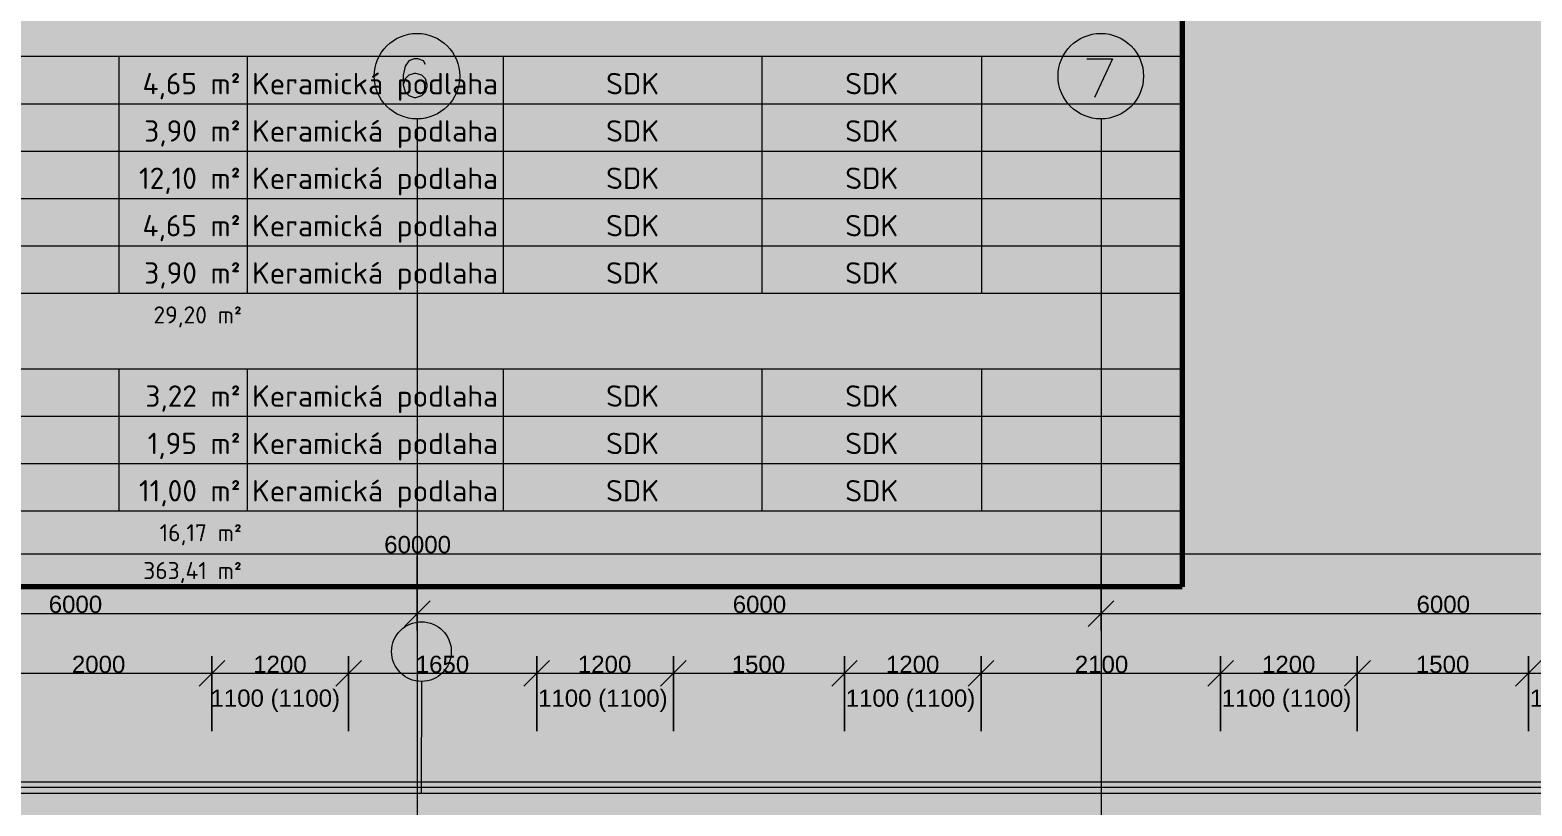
# Model space of a CAD drawing. Header units: millimetres. Extents: x 2377 to 264466, y -28213 to 61616.
# Drawn here: x 177714 to 190891, y -1048 to 5760 of the extents above; entities that cross this region are included whole.
import ezdxf

# ---------------------------------------------------------------- set-up
doc = ezdxf.new("R2010")
doc.units = ezdxf.units.MM
for name, color, linetype, lineweight in [('_Thin Lines_', 8, 'Continuous', 20), ('_Wide Lines_', 250, 'Continuous', 70), ('Schedule Graphics', 7, 'Continuous', 9), ('ZTI_KANAL', 30, 'Continuous', 50)]:
    doc.layers.add(name, color=color, linetype=linetype, lineweight=lineweight)
doc.styles.add('ISOCPEUR_10', font='isocpeur.ttf', dxfattribs={"height": 2})
doc.styles.add('ISOCPEUR_16', font='isocpeur.ttf', dxfattribs={"height": 2.5})
doc.styles.add('PDF ArialMT', font='arial.ttf')

msp = doc.modelspace()

# ---------------------------------------------------------------- linework, layer by layer
at = {"layer": '_Thin Lines_'}
for p, q in [((178493, 5526), (174225, 5526)), ((179618, 5526), (178493, 5526)), ((178493, 5526), (178493, 5110)), ((181864, 5526), (179618, 5526)), ((179618, 5526), (179618, 5110)), ((184135, 5526), (181864, 5526)), ((181864, 5526), (181864, 5110)), ((186060, 5526), (184135, 5526)), ((184135, 5526), (184135, 5110)), ((187821, 5526), (186060, 5526)), ((186060, 5526), (186060, 5110)), ((178493, 5110), (174225, 5110)), ((179618, 5110), (178493, 5110)), ((178493, 5110), (178493, 4695)), ((181864, 5110), (179618, 5110)), ((179618, 5110), (179618, 4695)), ((184135, 5110), (181864, 5110)), ((181864, 5110), (181864, 4695)), ((186060, 5110), (184135, 5110)), ((184135, 5110), (184135, 4695)), ((187821, 5110), (186060, 5110)), ((186060, 5110), (186060, 4695)), ((178493, 4695), (174225, 4695)), ((179618, 4695), (178493, 4695)), ((178493, 4695), (178493, 4279)), ((181864, 4695), (179618, 4695)), ((179618, 4695), (179618, 4279)), ((184135, 4695), (181864, 4695)), ((181864, 4695), (181864, 4279)), ((186060, 4695), (184135, 4695)), ((184135, 4695), (184135, 4279)), ((187821, 4695), (186060, 4695)), ((186060, 4695), (186060, 4279)), ((178493, 4279), (174225, 4279)), ((179618, 4279), (178493, 4279)), ((178493, 4279), (178493, 3864)), ((181864, 4279), (179618, 4279)), ((179618, 4279), (179618, 3864)), ((184135, 4279), (181864, 4279)), ((181864, 4279), (181864, 3864)), ((186060, 4279), (184135, 4279)), ((184135, 4279), (184135, 3864)), ((187821, 4279), (186060, 4279)), ((186060, 4279), (186060, 3864)), ((178493, 3864), (174225, 3864)), ((179618, 3864), (178493, 3864)), ((178493, 3864), (178493, 3449)), ((181864, 3864), (179618, 3864)), ((179618, 3864), (179618, 3449)), ((184135, 3864), (181864, 3864)), ((181864, 3864), (181864, 3449)), ((186060, 3864), (184135, 3864)), ((184135, 3864), (184135, 3449)), ((187821, 3864), (186060, 3864)), ((186060, 3864), (186060, 3449)), ((178493, 3449), (174225, 3449)), ((179618, 3449), (178493, 3449)), ((181864, 3449), (179618, 3449)), ((184135, 3449), (181864, 3449)), ((186060, 3449), (184135, 3449)), ((187821, 3449), (186060, 3449)), ((178493, 2784), (174225, 2784)), ((179618, 2784), (178493, 2784)), ((178493, 2784), (178493, 2369)), ((181864, 2784), (179618, 2784)), ((179618, 2784), (179618, 2369)), ((184135, 2784), (181864, 2784)), ((181864, 2784), (181864, 2369)), ((186060, 2784), (184135, 2784)), ((184135, 2784), (184135, 2369)), ((187821, 2784), (186060, 2784)), ((186060, 2784), (186060, 2369)), ((178493, 2369), (174225, 2369)), ((179618, 2369), (178493, 2369)), ((178493, 2369), (178493, 1953)), ((181864, 2369), (179618, 2369)), ((179618, 2369), (179618, 1953)), ((184135, 2369), (181864, 2369)), ((181864, 2369), (181864, 1953)), ((186060, 2369), (184135, 2369)), ((184135, 2369), (184135, 1953)), ((187821, 2369), (186060, 2369)), ((186060, 2369), (186060, 1953)), ((178493, 1953), (174225, 1953)), ((179618, 1953), (178493, 1953)), ((178493, 1953), (178493, 1538)), ((181864, 1953), (179618, 1953)), ((179618, 1953), (179618, 1538)), ((184135, 1953), (181864, 1953)), ((181864, 1953), (181864, 1538)), ((186060, 1953), (184135, 1953)), ((184135, 1953), (184135, 1538)), ((187821, 1953), (186060, 1953)), ((186060, 1953), (186060, 1538)), ((178493, 1538), (174225, 1538)), ((179618, 1538), (178493, 1538)), ((181864, 1538), (179618, 1538)), ((184135, 1538), (181864, 1538)), ((186060, 1538), (184135, 1538)), ((187821, 1538), (186060, 1538))]:
    msp.add_line(p, q, dxfattribs=at)
at = {"layer": '_Wide Lines_'}
for p, q in [((187821, 24134), (187821, 873)), ((187821, 873), (172776, 873))]:
    msp.add_line(p, q, dxfattribs=at)
at = {"layer": 'ZTI_KANAL', "color": 7, "lineweight": 9}
for points in [[(181182, 5458), (181166, 5490), (181115, 5506), (181083, 5506), (181036, 5490), (181004, 5442), (180988, 5363), (180988, 5280), (181004, 5217), (181036, 5185), (181083, 5169), (181099, 5169), (181150, 5185), (181182, 5217), (181198, 5264), (181198, 5280), (181182, 5331), (181150, 5363), (181099, 5379), (181083, 5379), (181036, 5363), (181004, 5331), (180988, 5280)], [(186986, 5506), (187212, 5506), (187053, 5169)], [(181109, 4982), (181109, -22133)], [(187110, 4982), (187110, -22133)], [(150961, 1165), (211256, 1165)], [(174961, 641), (181258, 641)], [(180960, 641), (187260, 641)], [(186958, 641), (193258, 641)], [(177159, 117), (179461, 117)], [(179159, 117), (180658, 117)], [(180359, 117), (182309, 117)], [(181147, -937), (181150, 44)], [(182011, 117), (183509, 117)], [(183208, 117), (185008, 117)], [(184710, 117), (186208, 117)], [(185910, 117), (188311, 117)], [(188009, 117), (189511, 117)], [(189209, 117), (191010, 117)], [(190708, 117), (192210, 117)], [(146414, -836), (214196, -836)]]:
    msp.add_lwpolyline(points, dxfattribs=at)
for points in [[(181109, 492), (181109, 1146)], [(187110, 492), (187110, 1146)], [(180998, 527), (181223, 752)], [(186996, 527), (187221, 752)], [(179308, 266), (179308, -391)], [(180509, 266), (180509, -391)], [(182160, 266), (182160, -391)], [(183360, 266), (183360, -391)], [(184859, 266), (184859, -391)], [(186059, 266), (186059, -391)], [(188158, 266), (188158, -391)], [(189358, 266), (189358, -391)], [(190860, 266), (190860, -391)], [(179197, 3), (179423, 228)], [(180397, 3), (180623, 228)], [(182045, 3), (182271, 228)], [(183246, 3), (183471, 228)], [(184748, 3), (184970, 228)], [(185945, 3), (186170, 228)], [(188047, 3), (188272, 228)], [(189247, 3), (189473, 228)], [(190746, 3), (190972, 228)]]:
    msp.add_lwpolyline(points, close=True, dxfattribs=at)
at = {"layer": 'ZTI_KANAL', "color": 7, "lineweight": 20}
for points in [[(204934, -886), (151047, -886)], [(151098, -937), (204934, -937)]]:
    msp.add_lwpolyline(points, dxfattribs=at)
at = {"layer": 'ZTI_KANAL', "color": 7, "lineweight": 9}
for centre, radius in [((181109, 5355), 375), ((187108, 5355), 375), ((181148, 306), 262)]:
    msp.add_circle(centre, radius, dxfattribs=at)
at = {"layer": 'ZTI_KANAL', "color": 7, "lineweight": 35, "true_color": 0xffffff, "transparency": 33554559}
msp.add_solid([(144446, -24410), (264466, -24410), (144446, 7095), (264466, 7095)], dxfattribs=at)

# ---------------------------------------------------------------- texts
at = {"layer": 'Schedule Graphics', "line_spacing_factor": 1.149209}
for s, insert, char_height, width, attachment_point, style in [('4,65 m²', (179562, 5383), 187.5, 1041.98, 3, 'ISOCPEUR_16'), ('Keramická podlaha', (180741, 5383), 187.5, 2509.71, 2, 'ISOCPEUR_16'), ('SDK', (183000, 5383), 187.5, 537.79, 2, 'ISOCPEUR_16'), ('SDK', (185098, 5383), 187.5, 537.79, 2, 'ISOCPEUR_16'), ('3,90 m²', (179562, 4968), 187.5, 1019.57, 3, 'ISOCPEUR_16'), ('Keramická podlaha', (180741, 4968), 187.5, 2509.71, 2, 'ISOCPEUR_16'), ('SDK', (183000, 4968), 187.5, 537.79, 2, 'ISOCPEUR_16'), ('SDK', (185098, 4968), 187.5, 537.79, 2, 'ISOCPEUR_16'), ('12,10 m²', (179562, 4553), 187.5, 1086.79, 3, 'ISOCPEUR_16'), ('Keramická podlaha', (180741, 4553), 187.5, 2509.71, 2, 'ISOCPEUR_16'), ('SDK', (183000, 4553), 187.5, 537.79, 2, 'ISOCPEUR_16'), ('SDK', (185098, 4553), 187.5, 537.79, 2, 'ISOCPEUR_16'), ('4,65 m²', (179562, 4137), 187.5, 1041.98, 3, 'ISOCPEUR_16'), ('Keramická podlaha', (180741, 4137), 187.5, 2509.71, 2, 'ISOCPEUR_16'), ('SDK', (183000, 4137), 187.5, 537.79, 2, 'ISOCPEUR_16'), ('SDK', (185098, 4137), 187.5, 537.79, 2, 'ISOCPEUR_16'), ('3,90 m²', (179562, 3722), 187.5, 1019.57, 3, 'ISOCPEUR_16'), ('Keramická podlaha', (180741, 3722), 187.5, 2509.71, 2, 'ISOCPEUR_16'), ('SDK', (183000, 3722), 187.5, 537.79, 2, 'ISOCPEUR_16'), ('SDK', (185098, 3722), 187.5, 537.79, 2, 'ISOCPEUR_16'), ('29,20 m²', (179573, 3335), 150, 941.17, 3, 'ISOCPEUR_10'), ('3,22 m²', (179562, 2642), 187.5, 1019.57, 3, 'ISOCPEUR_16'), ('Keramická podlaha', (180741, 2642), 187.5, 2509.71, 2, 'ISOCPEUR_16'), ('SDK', (183000, 2642), 187.5, 537.79, 2, 'ISOCPEUR_16'), ('SDK', (185098, 2642), 187.5, 537.79, 2, 'ISOCPEUR_16'), ('1,95 m²', (179562, 2226), 187.5, 974.75, 3, 'ISOCPEUR_16'), ('Keramická podlaha', (180741, 2226), 187.5, 2509.71, 2, 'ISOCPEUR_16'), ('SDK', (183000, 2226), 187.5, 537.79, 2, 'ISOCPEUR_16'), ('SDK', (185098, 2226), 187.5, 537.79, 2, 'ISOCPEUR_16'), ('11,00 m²', (179562, 1811), 187.5, 1086.79, 3, 'ISOCPEUR_16'), ('Keramická podlaha', (180741, 1811), 187.5, 2509.71, 2, 'ISOCPEUR_16'), ('SDK', (183000, 1811), 187.5, 537.79, 2, 'ISOCPEUR_16'), ('SDK', (185098, 1811), 187.5, 537.79, 2, 'ISOCPEUR_16'), ('16,17 m²', (179573, 1424), 150, 869.46, 3, 'ISOCPEUR_10'), ('363,41 m²', (179573, 1092), 150, 1048.73, 3, 'ISOCPEUR_10')]:
    msp.add_mtext(s, dxfattribs=dict(at, insert=insert, char_height=char_height, width=width, attachment_point=attachment_point, style=style))
at = {"layer": 'ZTI_KANAL', "color": 7, "attachment_point": 4, "style": 'PDF ArialMT'}
for s, insert, char_height in [('60000', (180821, 1244), 150.9), ('6000', (177878, 720), 150.9), ('6000', (183879, 720), 150.9), ('6000', (189878, 720), 150.9), ('2000', (178081, 193), 150.9), ('1200', (179672, 193), 150.9), ('1650', (181098, 193), 150.9), ('1200', (182520, 193), 150.9), ('1500', (183870, 193), 150.9), ('1200', (185223, 193), 150.9), ('2100', (186880, 193), 150.9), ('1200', (188522, 193), 150.9), ('1500', (189872, 193), 150.9), ('1100 (1100)', (179297, -125), 150.87), ('1100 (1100)', (182171, -125), 150.87), ('1100 (1100)', (184870, -125), 150.87), ('1100 (1100)', (188169, -125), 150.87), ('1100 (1100)', (190872, -125), 150.87)]:
    msp.add_mtext(s, dxfattribs=dict(at, insert=insert, char_height=char_height))

doc.saveas('drawing.dxf')
